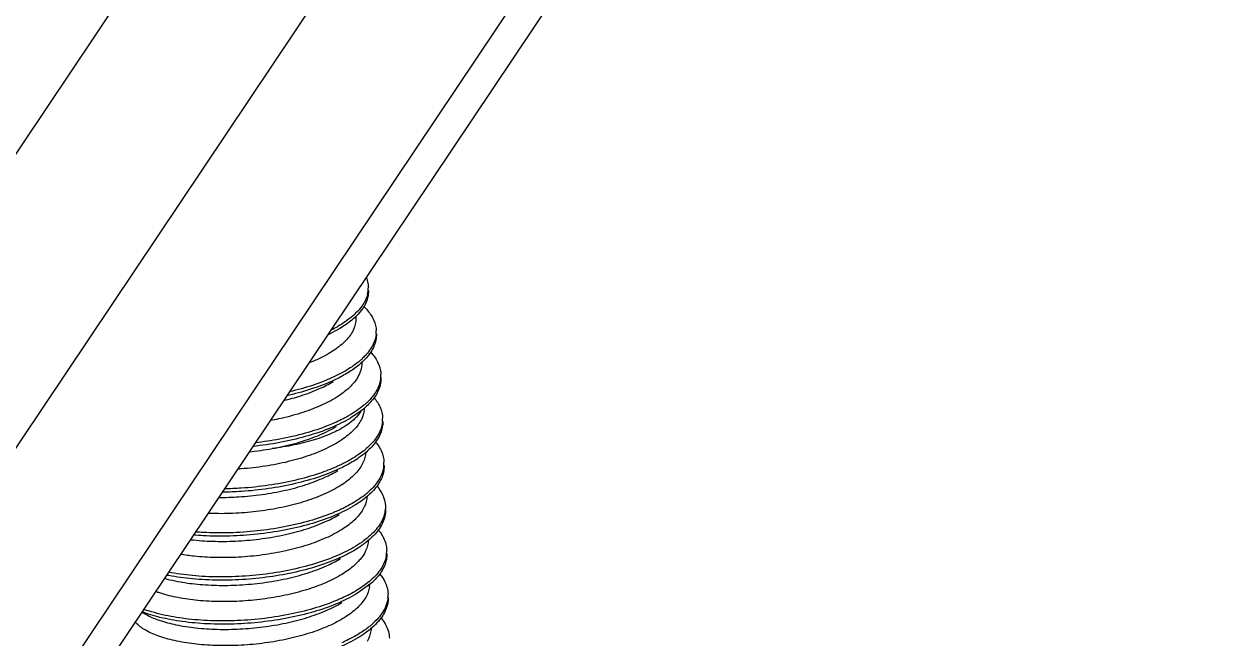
# Model space of a CAD drawing. Header units: millimetres. Extents: x 1860 to 2188, y -393 to -149.
# Drawn here: x 2001.6 to 2011.56, y -362.09 to -356.96 of the extents above; entities that cross this region are included whole.
import ezdxf

# ---------------------------------------------------------------- set-up
doc = ezdxf.new("R2010")
doc.units = ezdxf.units.MM

msp = doc.modelspace()

# ---------------------------------------------------------------- linework, layer by layer
at = {"color": 7, "linetype": 'Continuous'}
for p, q in [((2010.4167, -344.7791), (1995.0612, -367.6973)), ((2011.4092, -345.7509), (1996.0539, -368.6689)), ((2011.5596, -348.0145), (1996.1702, -370.9834)), ((2011.3616, -348.7661), (1995.9702, -371.7381)), ((2004.4962, -361.6294), (2004.3743, -361.7172)), ((2002.5819, -361.87), (2002.6313, -361.8955))]:
    msp.add_line(p, q, dxfattribs=at)
for centre, radius, start, end in [((2004.2458, -359.1611), 0.2284, 345.90482, 1.54615), ((2003.9941, -358.9871), 0.5381, 313.1969, 314.04018), ((2003.6577, -358.5012), 1.1308, 296.62219, 299.46989), ((2003.6965, -358.5707), 1.0512, 299.49477, 300.00511), ((2004.3262, -359.526), 0.214, 354.82405, 1.99025), ((2004.0157, -359.3181), 0.5955, 311.77163, 312.64501), ((2004.3388, -359.8899), 0.2398, 355.08069, 1.6139), ((2003.9981, -359.6245), 0.678, 310.05073, 310.75123), ((2004.0094, -359.6643), 0.6619, 310.0419, 311.54704), ((2004.0408, -359.6734), 0.6131, 310.71742, 313.58856), ((2003.7565, -359.2658), 1.1111, 299.54092, 300.01077), ((2004.3754, -360.2567), 0.2183, 354.93934, 1.93121), ((2003.2325, -358.0824), 2.4601, 275.76596, 280.29461), ((2004.0277, -360.0098), 0.6544, 309.75881, 310.65094), ((2004.3654, -360.6238), 0.2395, 347.87496, 1.6954), ((2004.0176, -360.3516), 0.6877, 309.85119, 310.38149), ((2004.0233, -360.3583), 0.6789, 310.38191, 310.72557), ((2004.0351, -360.3985), 0.6622, 310.72375, 311.36016), ((2004.0505, -360.7443), 0.6544, 309.73074, 310.63914), ((2004.3904, -361.3589), 0.2372, 349.33274, 1.79636), ((2004.0461, -361.0935), 0.6784, 309.87074, 310.18173), ((2004.0503, -361.0986), 0.6718, 310.18178, 310.46498), ((2004.2791, -361.6286), 0.2068, 351.76937, 357.53892), ((2004.0594, -361.1092), 0.6579, 310.46238, 311.50461), ((2004.0845, -361.1639), 0.6215, 311.49122, 313.33806), ((2003.8178, -360.7585), 1.0843, 300.21899, 300.56639), ((2004.4138, -361.7253), 0.2253, 354.83469, 1.66812), ((2002.9767, -360.8243), 1.0877, 249.70629, 252.11096), ((2004.0725, -361.4779), 0.6558, 309.70361, 310.61811)]:
    msp.add_arc(centre, radius, start, end, dxfattribs=at)
for points, start_tangent, end_tangent in [([(2004.4571, -359.0762), (2004.4706, -359.1213), (2004.4741, -359.1549)], (0.37921, -0.925311), (0.027882, -0.999611)), ([(2004.475, -359.1825), (2004.4682, -359.2443), (2004.423, -359.3389), (2004.3772, -359.3932)], (0.027882, -0.999611), (-0.702838, -0.71135)), ([(2004.4673, -359.2167), (2004.4221, -359.3114), (2004.3681, -359.3739)], (-0.243417, -0.969922), (-0.718819, -0.695197)), ([(2004.3624, -359.3793), (2004.3366, -359.4021), (2004.2222, -359.481)], (-0.728973, -0.684543), (-0.865967, -0.500101)), ([(2004.4351, -359.3157), (2004.458, -359.3388), (2004.5208, -359.433), (2004.5401, -359.5186)], (0.726981, -0.686657), (0.034403, -0.999408)), ([(2004.3772, -359.3932), (2004.3375, -359.4297), (2004.2359, -359.501)], (-0.702838, -0.71135), (-0.858434, -0.512924)), ([(2004.3696, -359.3968), (2004.3693, -359.4431), (2004.3406, -359.5279)], (0.105398, -0.99443), (-0.484801, -0.874625)), ([(2004.3406, -359.5279), (2004.2756, -359.6114), (2004.1748, -359.6906), (2004.0436, -359.7613), (2003.9787, -359.7886)], (-0.484801, -0.874625), (-0.931233, -0.364424)), ([(2004.2359, -359.501), (2004.2149, -359.5132), (2004.137, -359.5534)], (-0.858434, -0.512924), (-0.904858, -0.425714)), ([(2004.5393, -359.5453), (2004.5152, -359.6314), (2004.4469, -359.7286), (2004.4191, -359.7561)], (-0.089675, -0.995971), (-0.735539, -0.677482)), ([(2004.5409, -359.5461), (2004.541, -359.5593), (2004.516, -359.659), (2004.4477, -359.7562), (2004.4258, -359.7782)], (0.034403, -0.999408), (-0.726069, -0.687622)), ([(2004.4123, -359.7622), (2004.3378, -359.82), (2004.2803, -359.8562)], (-0.74578, -0.666192), (-0.864591, -0.502476)), ([(2004.4258, -359.7782), (2004.3386, -359.8475), (2004.2921, -359.8772)], (-0.726069, -0.687622), (-0.858212, -0.513295)), ([(2004.4192, -359.7807), (2004.4176, -359.8169), (2004.3868, -359.9048)], (0.041977, -0.999119), (-0.494038, -0.86944)), ([(2004.4912, -359.6959), (2004.531, -359.7451), (2004.5741, -359.8441), (2004.5785, -359.8831)], (0.687033, -0.726626), (0.028358, -0.999598)), ([(2004.2921, -359.8772), (2004.1931, -359.9298), (2004.0167, -360.0002), (2003.8165, -360.0564), (2003.7945, -360.0613)], (-0.858212, -0.513295), (-0.976399, -0.215976)), ([(2004.2803, -359.8562), (2004.1922, -359.9023), (2004.1678, -359.9136)], (-0.864591, -0.502476), (-0.911826, -0.410578)), ([(2004.3868, -359.9048), (2004.317, -359.9921), (2004.211, -360.0736), (2004.0718, -360.1469), (2003.9073, -360.2081), (2003.7233, -360.2558), (2003.6562, -360.2689)], (-0.494038, -0.86944), (-0.9841, -0.177617)), ([(2003.7677, -360.1019), (2003.9098, -360.0624), (2004.067, -360.0027), (2004.1799, -359.9443)], (0.972821, 0.231558), (0.85798, 0.513683)), ([(2004.1678, -359.9136), (2004.0158, -359.9727), (2003.8155, -360.0288)], (-0.911826, -0.410578), (-0.974377, -0.22492)), ([(2004.5793, -359.9107), (2004.5729, -359.9734), (2004.5257, -360.0744), (2004.4484, -360.1597)], (0.028358, -0.999598), (-0.748278, -0.663385)), ([(2004.5777, -359.9105), (2004.572, -359.9458), (2004.5248, -360.0468), (2004.4635, -360.1175)], (-0.085613, -0.996328), (-0.723866, -0.68994)), ([(2004.5217, -360.0792), (2004.572, -360.1576), (2004.5936, -360.2494)], (0.646639, -0.762796), (0.033649, -0.999434)), ([(2004.4404, -360.1692), (2004.4214, -360.2474), (2004.363, -360.3362), (2004.2677, -360.4198), (2004.1394, -360.4954), (2003.9831, -360.5603), (2003.8052, -360.6125), (2003.6129, -360.6504), (2003.4137, -360.6728), (2003.3834, -360.6748)], (-0.054282, -0.998526), (-0.998152, -0.060768)), ([(2004.4344, -360.1435), (2004.3122, -360.228)], (-0.765446, -0.6435), (-0.86592, -0.500183)), ([(2004.4353, -360.171), (2004.3259, -360.248)], (-0.765446, -0.6435), (-0.858798, -0.512314)), ([(2004.3259, -360.248), (2004.3051, -360.26), (2004.1405, -360.3383), (2003.9478, -360.4031), (2003.7348, -360.4525), (2003.51, -360.4848)], (-0.858798, -0.512314), (-0.994731, -0.102515)), ([(2004.3043, -360.2325), (2004.193, -360.2883)], (-0.869992, -0.493066), (-0.914018, -0.405674)), ([(2004.3438, -360.2695), (2004.2884, -360.3112), (2004.224, -360.3491)], (-0.755418, -0.655243), (-0.884759, -0.466049)), ([(2004.411, -360.1924), (2004.3745, -360.24), (2004.3438, -360.2695)], (-0.515037, -0.857168), (-0.755418, -0.655243)), ([(2004.5929, -360.276), (2004.57, -360.3608), (2004.5017, -360.4604), (2004.454, -360.5062)], (-0.08732, -0.99618), (-0.758661, -0.651486)), ([(2004.5945, -360.2769), (2004.5946, -360.2862), (2004.5708, -360.3883), (2004.5026, -360.488), (2004.4602, -360.5292)], (0.033649, -0.999434), (-0.751374, -0.659876)), ([(2004.193, -360.2883), (2004.1397, -360.3107), (2003.947, -360.3756), (2003.734, -360.4249), (2003.5306, -360.4549)], (-0.914018, -0.405674), (-0.993944, -0.109889)), ([(2003.6722, -360.5029), (2003.8607, -360.4601), (2004.0324, -360.4033), (2004.1802, -360.3344), (2004.2076, -360.3187)], (0.98381, 0.179215), (0.858489, 0.512832)), ([(2004.224, -360.3491), (2004.1702, -360.3753), (2004.0242, -360.4299), (2003.8561, -360.473), (2003.6722, -360.5029)], (-0.884759, -0.466049), (-0.992787, -0.119892)), ([(2004.5326, -360.4459), (2004.5536, -360.4731), (2004.5992, -360.5721), (2004.6048, -360.6167)], (0.646199, -0.763169), (0.029478, -0.999565)), ([(2004.4462, -360.5128), (2004.3916, -360.5541), (2004.3282, -360.5942)], (-0.768713, -0.639594), (-0.864744, -0.502214)), ([(2004.4602, -360.5292), (2004.3925, -360.5816), (2004.3402, -360.6152)], (-0.751374, -0.659876), (-0.85842, -0.512948)), ([(2004.4518, -360.5316), (2004.4499, -360.5551), (2004.4181, -360.644)], (-0.024496, -0.9997), (-0.500578, -0.865692)), ([(2004.4181, -360.644), (2004.35, -360.7289), (2004.2469, -360.8088), (2004.1121, -360.8809), (2003.9532, -360.9415), (2003.7761, -360.9893), (2003.5869, -361.0231), (2003.3922, -361.0423), (2003.2001, -361.0464), (2003.1362, -361.0444)], (-0.500578, -0.865692), (-0.998964, 0.045499)), ([(2004.3402, -360.6152), (2004.2449, -360.666), (2004.0657, -360.7383), (2003.8621, -360.7961), (2003.642, -360.8376), (2003.4142, -360.8616), (2003.2548, -360.8676)], (-0.85842, -0.512948), (-0.999948, -0.01023)), ([(2004.2075, -360.6554), (2004.0649, -360.7108), (2003.8612, -360.7686), (2003.6411, -360.8101), (2003.4134, -360.834), (2003.2736, -360.8398)], (-0.913705, -0.406378), (-0.999853, -0.017151)), ([(2004.3282, -360.5942), (2004.244, -360.6385), (2004.2075, -360.6554)], (-0.864744, -0.502214), (-0.913705, -0.406378)), ([(2004.5996, -360.6741), (2004.5547, -360.7755), (2004.4663, -360.8728)], (-0.21065, -0.977561), (-0.75784, -0.65244)), ([(2004.6057, -360.6443), (2004.6004, -360.7017), (2004.5555, -360.8031), (2004.4727, -360.8955)], (0.029478, -0.999565), (-0.750546, -0.660818)), ([(2003.2251, -360.9109), (2003.3925, -360.9061), (2003.5875, -360.8866), (2003.7787, -360.8518), (2003.9553, -360.8035), (2004.1117, -360.7433), (2004.2201, -360.6869)], (0.999983, -0.00576), (0.8582, 0.513316)), ([(2004.4583, -360.8795), (2004.3379, -360.9625)], (-0.767703, -0.640805), (-0.865804, -0.500383)), ([(2004.5454, -360.815), (2004.592, -360.8864), (2004.6163, -360.9841)], (0.643964, -0.765056), (0.032014, -0.999487)), ([(2004.3516, -360.9825), (2004.3387, -360.99), (2004.1755, -361.0691), (2003.9839, -361.1348), (2003.7714, -361.1851), (2003.5466, -361.2184), (2003.3183, -361.2339), (2003.0956, -361.2315), (2003.0147, -361.2259)], (-0.858803, -0.512306), (-0.996425, 0.084481)), ([(2004.3379, -360.9625), (2004.2166, -361.0237)], (-0.865804, -0.500383), (-0.914593, -0.404375)), ([(2004.4671, -360.9003), (2004.3516, -360.9825)], (-0.75784, -0.65244), (-0.858803, -0.512306)), ([(2004.463, -360.9038), (2004.4611, -360.9235), (2004.4294, -361.0113)], (-0.047917, -0.998851), (-0.500578, -0.865692)), ([(2004.6163, -360.9841), (2004.6164, -360.9873), (2004.6156, -361.0108)], (0.032014, -0.999487), (-0.088548, -0.996072)), ([(2004.4294, -361.0113), (2004.3606, -361.0969), (2004.2557, -361.1778), (2004.1203, -361.2497), (2003.9628, -361.3094), (2003.7845, -361.3573), (2003.5902, -361.3916), (2003.3912, -361.4104), (2003.1991, -361.4135), (2003.0192, -361.4021), (2002.9067, -361.3866)], (-0.500578, -0.865692), (-0.985592, 0.169141)), ([(2002.9891, -361.2632), (2003.0169, -361.2664), (2003.1973, -361.2777), (2003.3892, -361.2743), (2003.5879, -361.2554), (2003.7818, -361.221), (2003.9597, -361.1732), (2004.1168, -361.1134), (2004.2315, -361.0542)], (0.992824, -0.119586), (0.858216, 0.513288)), ([(2004.2166, -361.0237), (2004.1747, -361.0415), (2003.983, -361.1073), (2003.7706, -361.1576), (2003.5458, -361.1909), (2003.3175, -361.2064), (2003.0948, -361.2039), (2003.0321, -361.1999)], (-0.914593, -0.404375), (-0.997033, 0.07698)), ([(2004.6156, -361.0108), (2004.5954, -361.0895), (2004.5297, -361.1893), (2004.4767, -361.2409)], (-0.088548, -0.996072), (-0.758792, -0.651333)), ([(2004.6172, -361.0116), (2004.6173, -361.0149), (2004.5962, -361.117), (2004.5305, -361.2169), (2004.483, -361.2638)], (0.032014, -0.999487), (-0.751375, -0.659875)), ([(2004.5554, -361.1807), (2004.5722, -361.2021), (2004.6205, -361.3008), (2004.6275, -361.3514)], (0.645752, -0.763547), (0.030834, -0.999525)), ([(2004.4688, -361.2476), (2004.4219, -361.2834), (2004.3507, -361.329)], (-0.769023, -0.639221), (-0.864933, -0.501887)), ([(2004.483, -361.2638), (2004.4228, -361.311), (2004.3629, -361.3498)], (-0.751375, -0.659875), (-0.858476, -0.512854)), ([(2004.4745, -361.2663), (2004.4726, -361.29), (2004.4408, -361.3786)], (-0.024588, -0.999698), (-0.500578, -0.865692)), ([(2004.3629, -361.3498), (2004.2773, -361.396), (2004.0998, -361.4691), (2003.8974, -361.5278), (2003.678, -361.5703), (2003.4505, -361.5953), (2003.2237, -361.6023), (2003.0067, -361.5915), (2002.8081, -361.5638), (2002.7899, -361.5602)], (-0.858476, -0.512854), (-0.980221, 0.197906)), ([(2004.3507, -361.329), (2004.2764, -361.3685), (2004.23, -361.3901)], (-0.864933, -0.501887), (-0.913767, -0.406238)), ([(2004.4408, -361.3786), (2004.4189, -361.4116), (2004.3918, -361.444), (2004.3597, -361.4757)], (-0.500578, -0.865692), (-0.742634, -0.669698)), ([(2004.6284, -361.379), (2004.6244, -361.4303), (2004.5821, -361.5318), (2004.511, -361.6159)], (0.030834, -0.999525), (-0.727121, -0.68651)), ([(2004.3597, -361.4757), (2004.2532, -361.5538), (2004.1164, -361.6237), (2003.9569, -361.6822), (2003.7798, -361.7281), (2003.5916, -361.7602), (2003.399, -361.7779), (2003.2096, -361.7808), (2003.0292, -361.7693), (2002.8644, -361.7437), (2002.7245, -361.7061), (2002.6984, -361.6968)], (-0.742634, -0.669698), (-0.936189, 0.351498)), ([(2002.7727, -361.5865), (2002.8614, -361.608), (2003.0252, -361.6334), (2003.2062, -361.6449), (2003.3986, -361.6418), (2003.5962, -361.6232), (2003.7876, -361.5896), (2003.9644, -361.5426), (2004.1246, -361.4824), (2004.2428, -361.4216)], (0.962224, -0.272261), (0.858228, 0.513269)), ([(2004.23, -361.3901), (2004.099, -361.4416), (2003.8965, -361.5003), (2003.6772, -361.5428), (2003.4496, -361.5678), (2003.2228, -361.5748), (2003.0059, -361.564), (2002.8058, -361.536)], (-0.913767, -0.406238), (-0.982058, 0.188578)), ([(2004.6235, -361.4028), (2004.5813, -361.5043), (2004.4954, -361.6019)], (-0.185957, -0.982558), (-0.74887, -0.662717)), ([(2004.5677, -361.5492), (2004.6118, -361.6153), (2004.639, -361.716), (2004.6391, -361.7188)], (0.645144, -0.764061), (0.029935, -0.999552)), ([(2004.481, -361.6142), (2004.3692, -361.6921)], (-0.76749, -0.641061), (-0.861037, -0.508542)), ([(2004.4838, -361.6582), (2004.4521, -361.746)], (-0.143432, -0.98966), (-0.500578, -0.865692)), ([(2004.4521, -361.746), (2004.3833, -361.8317), (2004.2781, -361.9127), (2004.1422, -361.9847), (2003.984, -362.0446), (2003.8056, -362.0923), (2003.6112, -362.1265), (2003.4122, -362.1452), (2003.2201, -362.1482), (2003.0406, -362.1366), (2002.8751, -362.1109), (2002.7325, -362.0723), (2002.6209, -362.0236), (2002.5429, -361.9671), (2002.5271, -361.9501)], (-0.500578, -0.865692), (-0.639779, 0.768559)), ([(2004.3743, -361.7172), (2004.3701, -361.7196), (2004.2087, -361.7994), (2004.0186, -361.866), (2003.8071, -361.9173), (2003.5828, -361.9516), (2003.3545, -361.9682), (2003.1312, -361.9668), (2002.9219, -361.9479), (2002.7347, -361.9127), (2002.5847, -361.8661)], (-0.858709, -0.512464), (-0.931892, 0.362735)), ([(2004.2391, -361.7585), (2004.2079, -361.7719), (2004.0177, -361.8385), (2003.8063, -361.8897), (2003.582, -361.9241), (2003.3536, -361.9407), (2003.1304, -361.9392), (2002.921, -361.9203), (2002.7338, -361.8851), (2002.6426, -361.8594)], (-0.914698, -0.404139), (-0.951526, 0.307568)), ([(2004.3636, -361.6954), (2004.2391, -361.7585)], (-0.864105, -0.503312), (-0.914698, -0.404139)), ([(2004.6382, -361.7456), (2004.6206, -361.8181), (2004.5575, -361.9182), (2004.4994, -361.9756)], (-0.089225, -0.996011), (-0.759029, -0.651057)), ([(2004.6399, -361.7463), (2004.6214, -361.8457), (2004.5583, -361.9458), (2004.5058, -361.9984)], (0.029935, -0.999552), (-0.75141, -0.659835)), ([(2002.6313, -361.8955), (2002.7294, -361.9368), (2002.8685, -361.9745), (2003.0323, -362.0003), (2003.2126, -362.0122), (2003.4027, -362.0095), (2003.5964, -361.992), (2003.7849, -361.96), (2003.9626, -361.9141), (2004.1226, -361.8556), (2004.2542, -361.7889)], (0.888269, -0.459325), (0.858239, 0.51325)), ([(2004.5782, -361.9156), (2004.5907, -361.9311), (2004.6416, -362.0296), (2004.6502, -362.0861)], (0.645262, -0.763961), (0.032236, -0.99948)), ([(2004.3732, -362.0638), (2004.3087, -362.0984), (2004.2525, -362.1249)], (-0.865129, -0.50155), (-0.913845, -0.406063)), ([(2004.4914, -361.9824), (2004.4521, -362.0128), (2004.3732, -362.0638)], (-0.769324, -0.638859), (-0.865129, -0.50155)), ([(2004.5058, -361.9984), (2004.453, -362.0403), (2004.3856, -362.0845)], (-0.75141, -0.659835), (-0.858543, -0.512741)), ([(2004.4973, -362.0012), (2004.4953, -362.0248), (2004.4635, -362.1133)], (-0.02534, -0.999679), (-0.500578, -0.865692)), ([(2004.3856, -362.0845), (2004.3096, -362.126), (2004.1338, -362.1999), (2003.9326, -362.2595), (2003.714, -362.303), (2003.4867, -362.329), (2003.2596, -362.3371), (2003.0418, -362.3274), (2002.8419, -362.3006), (2002.6679, -362.2584), (2002.5265, -362.2028), (2002.5182, -362.1986)], (-0.858543, -0.512741), (-0.888966, 0.457973))]:
    msp.add_spline(points, degree=3, dxfattribs=dict(at, start_tangent=start_tangent, end_tangent=end_tangent))

doc.saveas('drawing.dxf')
